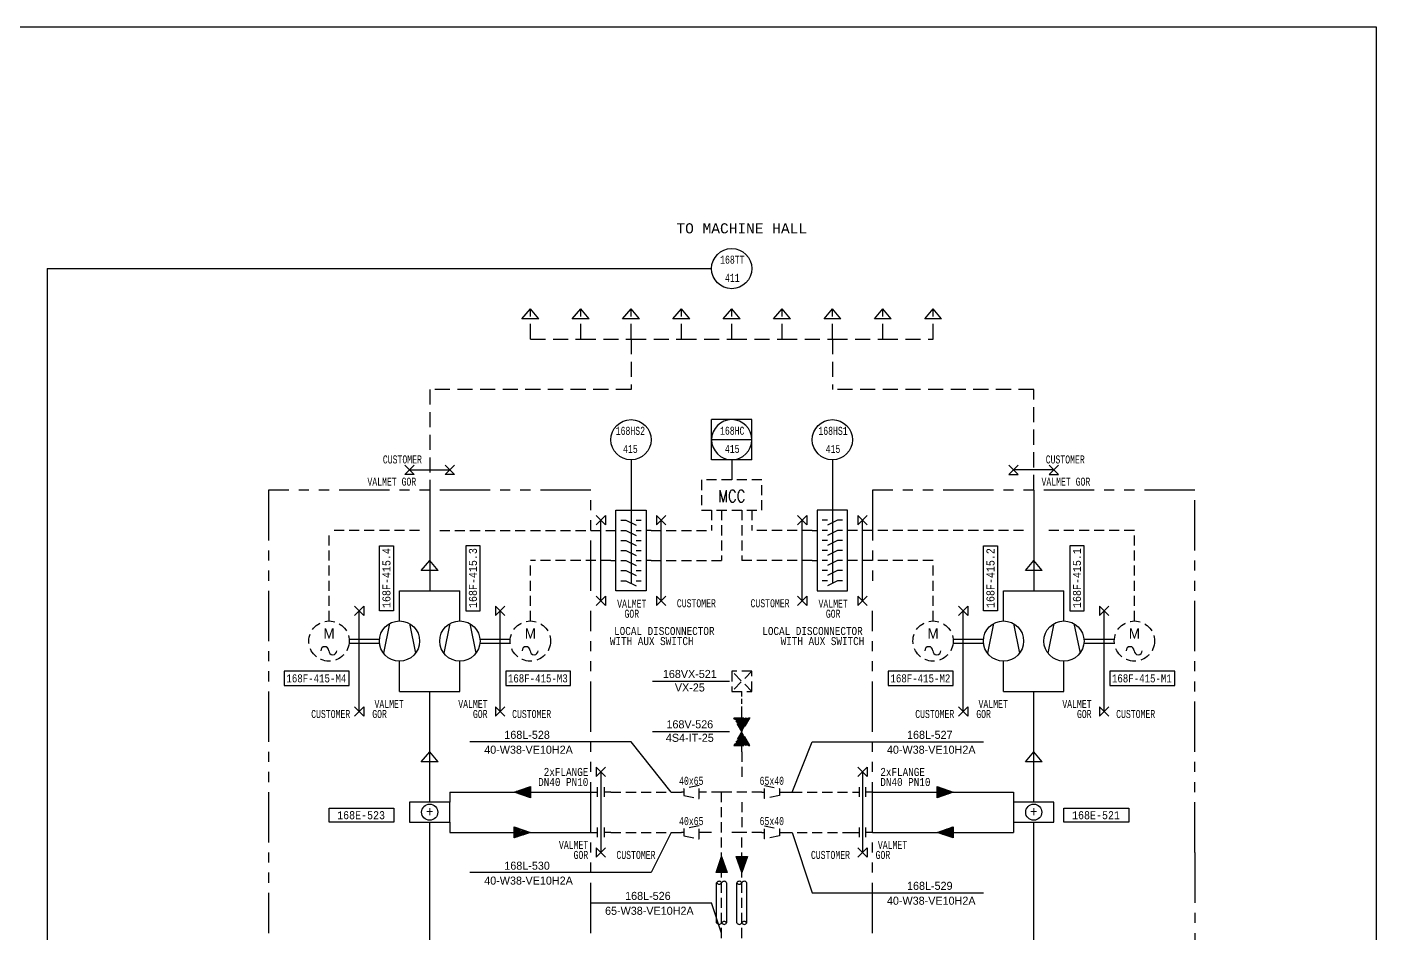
# Model space of a CAD drawing. Extents: x -512 to 738, y -1341 to -930.
# Drawn here: x -77.5 to 257.5, y -1155 to -930 of the extents above; entities that cross this region are included whole.
import ezdxf
from ezdxf.enums import TextEntityAlignment as Align

# ---------------------------------------------------------------- set-up
doc = ezdxf.new("R2010")
doc.units = 0
doc.header["$MEASUREMENT"] = 0
doc.linetypes.add('HIDDEN', pattern=[0.375, 0.25, -0.125])
doc.linetypes.add('PHANTOM', pattern=[2.5, 1.25, -0.25, 0.25, -0.25, 0.25, -0.25])
doc.layers.get('0').update_dxf_attribs({"linetype": 'CONTINUOUS'})
for name, color, linetype in [('1- DELIVERY LIMITS', 2, 'CONTINUOUS'), ('1-AIR GOR', 3, 'CONTINUOUS'), ('1-EQUIPMENT GOR', 7, 'CONTINUOUS'), ('1-FLOW TEXT GOR', 7, 'CONTINUOUS'), ('1-TAG AND INSTRUMENTS GOR', 7, 'CONTINUOUS'), ('1-VALVE TEXT GOR', 7, 'CONTINUOUS'), ('1-WATER GOR', 5, 'CONTINUOUS'), ('2-AIR CUSTOMER', 107, 'HIDDEN'), ('2-EQUIPMENT CUSTOMER', 240, 'HIDDEN'), ('2-WATER CUSTOMER (DOT)', 222, 'HIDDEN'), ('Pipe ID', 2, 'CONTINUOUS'), ('Revison 03', 7, 'CONTINUOUS')]:
    doc.layers.add(name, color=color, linetype=linetype)
doc.styles.add('ISOR', font='ISOCP.SHX')
doc.styles.add('MONOTXT', font='monotxt')
doc.styles.add('ROMANS', font='romans')
doc.linetypes.add('PID_ELECTBINARY', pattern='A,0.125,-0.0625,0.125,-0.0625,[130,ltypeshp.shx,S=0.1,R=135,X=0,Y=0],0.125,-0.0625,0.125,-0.0625', length=0.75)
pattern_1 = [(45, (495, -2422.5), (-0.176776695, 0.176776695), [])]
pattern_2 = [(45, (495, -2417.5), (-0.176776695, 0.176776695), [])]
pattern_3 = [(45, (475, -2422.5), (-0.176776695, 0.176776695), [])]
pattern_4 = [(45, (475, -2417.5), (-0.176776695, 0.176776695), [])]
pattern_5 = [(225, (-295, 175), (0.176776695, -0.176776695), [])]
pattern_6 = [(225, (-280, 175), (0.176776695, -0.176776695), [])]

# ---------------------------------------------------------------- blocks, each defined once
blk = doc.blocks.new('COIL')
at = {"color": 1}
for p, q in [((0, 2.5), (0, -2.5)), ((10, 2.5), (0, 2.5)), ((10, -2.5), (10, 2.5)), ((0, -2.5), (10, -2.5))]:
    blk.add_line(p, q, dxfattribs=at)
blk.add_circle((5, 0), 2)
blk = doc.blocks.new('LOOPDCS')
for p, q in [((-5, -5), (-5, 5)), ((-5, 5), (5, 5)), ((5, -5), (5, 5)), ((-5, 0), (5, 0)), ((-5, -5), (5, -5))]:
    blk.add_line(p, q)
blk.add_circle((0, 0), 5)
blk = doc.blocks.new('TAG VALVOLA')
blk.add_line((-9.63, 0.06), (9.49, 0.06))
at = {"ltscale": 10}
for tag, p in [('TAG_VALVOLA', (-0.4, 0.83)), ('TIPO_VALVOLA', (-0.4, -2.52))]:
    blk.add_attdef(tag, text='', height=2, dxfattribs=at).set_placement(p, align=Align.CENTER)
blk = doc.blocks.new('Pipeno')
at = {"layer": 'Pipe ID', "style": 'ISOR', "width": 0.8}
blk.add_attdef('PIPEID', text='', height=3, dxfattribs=at).set_placement((0.71, 3.69), align=Align.MIDDLE_CENTER)
at = {"layer": 'Pipe ID', "style": 'ISOR'}
blk.add_attdef('PIPEDATA', text='', height=3, dxfattribs=at).set_placement((1.07, -3.65), align=Align.MIDDLE_CENTER)

msp = doc.modelspace()

# ---------------------------------------------------------------- hatches: boundary and pattern name
at = {"layer": '1-WATER GOR', "linetype": 'Continuous', "ltscale": 5}
h = msp.add_hatch(dxfattribs=at)
h.set_pattern_fill('ANSI31', color=256, scale=2, style=0)
h.set_pattern_definition(pattern_3)
h.paths.add_polyline_path([(47.5, -1120), (47.5, -1118.61), (43.5, -1120)])
h = msp.add_hatch(dxfattribs=at)
h.set_pattern_fill('ANSI31', color=256, scale=2, style=0)
h.set_pattern_definition(pattern_1)
h.paths.add_polyline_path([(148.5, -1120), (152.5, -1120), (148.5, -1118.61)])
h = msp.add_hatch(dxfattribs=at)
h.set_pattern_fill('ANSI31', color=256, scale=2, style=0)
h.set_pattern_definition(pattern_3)
h.paths.add_polyline_path([(43.5, -1120), (47.5, -1121.39), (47.5, -1120), (43.5, -1120)])
h = msp.add_hatch(dxfattribs=at)
h.set_pattern_fill('ANSI31', color=256, scale=2, style=0)
h.set_pattern_definition(pattern_1)
h.paths.add_polyline_path([(152.5, -1120), (152.5, -1120), (148.5, -1120), (148.5, -1121.39)])
h = msp.add_hatch(dxfattribs=at)
h.set_pattern_fill('ANSI31', color=256, scale=2, style=0)
h.set_pattern_definition(pattern_4)
h.paths.add_polyline_path([(43.5, -1128.61), (43.5, -1130), (47.5, -1130)])
h = msp.add_hatch(dxfattribs=at)
h.set_pattern_fill('ANSI31', color=256, scale=2, style=0)
h.set_pattern_definition(pattern_2)
h.paths.add_polyline_path([(152.5, -1130), (152.5, -1128.61), (148.5, -1130)])
h = msp.add_hatch(dxfattribs=at)
h.set_pattern_fill('ANSI31', color=256, scale=2, style=0)
h.set_pattern_definition(pattern_4)
h.paths.add_polyline_path([(47.5, -1130), (43.5, -1130), (43.5, -1131.39), (47.5, -1130)])
h = msp.add_hatch(dxfattribs=at)
h.set_pattern_fill('ANSI31', color=256, scale=2, style=0)
h.set_pattern_definition(pattern_2)
h.paths.add_polyline_path([(148.5, -1130), (148.5, -1130), (152.5, -1131.39), (152.5, -1130)])
at = {"layer": '2-EQUIPMENT CUSTOMER', "ltscale": 10}
h = msp.add_hatch(dxfattribs=at)
h.set_pattern_fill('ANSI31', color=256, scale=2, style=0)
h.set_pattern_definition([(135, (-347.15963, -1220.30965), (0.1767767, 0.1767767), [])])
h.paths.add_polyline_path([(102, -1101.54), (100, -1105), (98, -1101.54)])
h = msp.add_hatch(dxfattribs=at)
h.set_pattern_fill('ANSI31', color=256, scale=2, style=0)
h.set_pattern_definition([(225, (-347.15963, -989.69035), (0.1767767, -0.1767767), [])])
h.paths.add_polyline_path([(102, -1108.46), (100, -1105), (98, -1108.46)])
at = {"layer": '2-WATER CUSTOMER (DOT)', "linetype": 'Continuous', "ltscale": 10}
h = msp.add_hatch(dxfattribs=at)
h.set_pattern_fill('ANSI31', color=256, scale=2, style=0)
h.set_pattern_definition(pattern_6)
h.paths.add_polyline_path([(93.61, -1140), (95, -1136), (95, -1136), (95, -1140)])
h = msp.add_hatch(dxfattribs=at)
h.set_pattern_fill('ANSI31', color=256, scale=2, style=0)
h.set_pattern_definition(pattern_6)
h.paths.add_polyline_path([(95, -1140), (95, -1136), (96.39, -1140)])
h = msp.add_hatch(dxfattribs=at)
h.set_pattern_fill('ANSI31', color=256, scale=2, style=0)
h.set_pattern_definition(pattern_5)
h.paths.add_polyline_path([(100, -1140), (100, -1140), (98.61, -1136), (100, -1136)])
h = msp.add_hatch(dxfattribs=at)
h.set_pattern_fill('ANSI31', color=256, scale=2, style=0)
h.set_pattern_definition(pattern_5)
h.paths.add_polyline_path([(101.39, -1136), (100, -1140), (100, -1136)])

# ---------------------------------------------------------------- linework, layer by layer
at = {"ltscale": 10}
for p, q in [((72.5, -1037.5), (72.5, -1068.13)), ((122.5, -1037.5), (122.5, -1068.13))]:
    msp.add_line(p, q, dxfattribs=at)
at = {"color": 1, "ltscale": 10}
msp.add_lwpolyline([(-512.5, -930), (257.5, -930), (257.5, -1310), (-512.5, -1310)], close=True, dxfattribs=at)
at = {"color": 1, "linetype": 'PHANTOM', "ltscale": 10}
for points in [[(62.5, -1070), (62.5, -1045), (-17.5, -1045), (-17.5, -1155)], [(212.5, -1135), (212.5, -1045), (132.5, -1045), (132.5, -1070)], [(62.5, -1155), (62.5, -1075)], [(212.5, -1135), (212.5, -1230), (132.5, -1230), (132.5, -1075)]]:
    msp.add_lwpolyline(points, dxfattribs=at)
at = {"layer": '1- DELIVERY LIMITS', "linetype": 'Continuous', "ltscale": 0.2}
for p, q in [((18.65, -1041.15), (16.35, -1038.85)), ((16.35, -1041.15), (18.65, -1038.85)), ((18.65, -1041.15), (16.35, -1041.15)), ((17.5, -1040), (27.5, -1040)), ((28.65, -1041.15), (26.35, -1038.85)), ((26.35, -1041.15), (28.65, -1038.85)), ((28.65, -1041.15), (26.35, -1041.15)), ((166.35, -1041.15), (168.65, -1038.85)), ((168.65, -1041.15), (166.35, -1038.85)), ((166.35, -1041.15), (168.65, -1041.15)), ((177.5, -1040), (167.5, -1040)), ((176.35, -1041.15), (178.65, -1038.85)), ((178.65, -1041.15), (176.35, -1038.85)), ((176.35, -1041.15), (178.65, -1041.15)), ((66.15, -1051.35), (63.85, -1053.65)), ((66.15, -1053.65), (63.85, -1051.35)), ((66.15, -1051.35), (66.15, -1053.65)), ((78.85, -1051.35), (81.15, -1053.65)), ((78.85, -1053.65), (81.15, -1051.35)), ((78.85, -1051.35), (78.85, -1053.65)), ((116.15, -1051.35), (113.85, -1053.65)), ((116.15, -1053.65), (113.85, -1051.35)), ((116.15, -1051.35), (116.15, -1053.65)), ((128.85, -1051.35), (131.15, -1053.65)), ((128.85, -1053.65), (131.15, -1051.35)), ((128.85, -1051.35), (128.85, -1053.65)), ((65, -1072.5), (65, -1052.5)), ((80, -1072.5), (80, -1052.5)), ((115, -1072.5), (115, -1052.5)), ((130, -1072.5), (130, -1052.5)), ((66.15, -1071.35), (63.85, -1073.65)), ((66.15, -1073.65), (63.85, -1071.35)), ((66.15, -1071.35), (66.15, -1073.65)), ((78.85, -1071.35), (81.15, -1073.65)), ((78.85, -1073.65), (81.15, -1071.35)), ((78.85, -1071.35), (78.85, -1073.65)), ((116.15, -1071.35), (113.85, -1073.65)), ((116.15, -1073.65), (113.85, -1071.35)), ((116.15, -1071.35), (116.15, -1073.65)), ((128.85, -1071.35), (131.15, -1073.65)), ((128.85, -1073.65), (131.15, -1071.35)), ((128.85, -1071.35), (128.85, -1073.65)), ((6.15, -1073.85), (3.85, -1076.15)), ((6.15, -1076.15), (3.85, -1073.85)), ((5, -1100), (5, -1075)), ((6.15, -1073.85), (6.15, -1076.15)), ((38.85, -1073.85), (41.15, -1076.15)), ((38.85, -1076.15), (41.15, -1073.85)), ((38.85, -1073.85), (38.85, -1076.15)), ((40, -1100), (40, -1075)), ((156.15, -1073.85), (153.85, -1076.15)), ((156.15, -1076.15), (153.85, -1073.85)), ((155, -1100), (155, -1075)), ((156.15, -1073.85), (156.15, -1076.15)), ((188.85, -1073.85), (191.15, -1076.15)), ((188.85, -1076.15), (191.15, -1073.85)), ((188.85, -1073.85), (188.85, -1076.15)), ((190, -1100), (190, -1075)), ((6.15, -1098.85), (3.85, -1101.15)), ((6.15, -1101.15), (3.85, -1098.85)), ((6.15, -1098.85), (6.15, -1101.15)), ((38.85, -1098.85), (41.15, -1101.15)), ((38.85, -1101.15), (41.15, -1098.85)), ((38.85, -1098.85), (38.85, -1101.15)), ((156.15, -1098.85), (153.85, -1101.15)), ((156.15, -1101.15), (153.85, -1098.85)), ((156.15, -1098.85), (156.15, -1101.15)), ((188.85, -1098.85), (191.15, -1101.15)), ((188.85, -1101.15), (191.15, -1098.85)), ((188.85, -1098.85), (188.85, -1101.15)), ((63.85, -1116.15), (66.15, -1113.85)), ((63.85, -1113.85), (66.15, -1116.15)), ((63.85, -1113.85), (63.85, -1116.15)), ((65, -1115), (65, -1135)), ((131.15, -1113.85), (128.85, -1116.15)), ((131.15, -1116.15), (128.85, -1113.85)), ((130, -1115), (130, -1135)), ((131.15, -1113.85), (131.15, -1116.15)), ((63.85, -1133.85), (66.15, -1136.15)), ((63.85, -1136.15), (66.15, -1133.85)), ((63.85, -1133.85), (63.85, -1136.15)), ((131.15, -1133.85), (128.85, -1136.15)), ((131.15, -1136.15), (128.85, -1133.85)), ((131.15, -1133.85), (131.15, -1136.15))]:
    msp.add_line(p, q, dxfattribs=at)
at = {"layer": '1-AIR GOR', "color": 7, "linetype": 'Continuous', "ltscale": 10}
for p, q in [((45.42, -1002.49), (47.5, -1000)), ((49.58, -1002.49), (47.5, -1000)), ((57.92, -1002.49), (60, -1000)), ((62.08, -1002.49), (60, -1000)), ((70.42, -1002.49), (72.5, -1000)), ((74.58, -1002.49), (72.5, -1000)), ((82.92, -1002.49), (85, -1000)), ((87.08, -1002.49), (85, -1000)), ((95.42, -1002.49), (97.5, -1000)), ((99.58, -1002.49), (97.5, -1000)), ((107.92, -1002.49), (110, -1000)), ((112.08, -1002.49), (110, -1000)), ((120.42, -1002.49), (122.5, -1000)), ((124.58, -1002.49), (122.5, -1000)), ((132.92, -1002.49), (135, -1000)), ((137.08, -1002.49), (135, -1000)), ((145.42, -1002.49), (147.5, -1000)), ((149.58, -1002.49), (147.5, -1000)), ((49.58, -1002.49), (45.42, -1002.49)), ((62.08, -1002.49), (57.92, -1002.49)), ((74.58, -1002.49), (70.42, -1002.49)), ((87.08, -1002.49), (82.92, -1002.49)), ((99.58, -1002.49), (95.42, -1002.49)), ((112.08, -1002.49), (107.92, -1002.49)), ((124.58, -1002.49), (120.42, -1002.49)), ((137.08, -1002.49), (132.92, -1002.49)), ((149.58, -1002.49), (145.42, -1002.49)), ((20.42, -1064.99), (22.5, -1062.5)), ((24.58, -1064.99), (20.42, -1064.99)), ((24.58, -1064.99), (22.5, -1062.5)), ((170.42, -1064.99), (172.5, -1062.5)), ((174.58, -1064.99), (170.42, -1064.99)), ((174.58, -1064.99), (172.5, -1062.5)), ((20.42, -1112.49), (22.5, -1110)), ((24.58, -1112.49), (22.5, -1110)), ((170.42, -1112.49), (172.5, -1110)), ((174.58, -1112.49), (172.5, -1110)), ((24.58, -1112.49), (20.42, -1112.49)), ((174.58, -1112.49), (170.42, -1112.49))]:
    msp.add_line(p, q, dxfattribs=at)
at = {"layer": '1-AIR GOR', "ltscale": 10}
for p, q in [((22.5, -1045), (22.5, -1070)), ((172.5, -1045), (172.5, -1070)), ((15, -1070), (30, -1070)), ((15, -1077.5), (15, -1070)), ((30, -1077.5), (30, -1070)), ((165, -1070), (180, -1070)), ((165, -1077.5), (165, -1070)), ((180, -1077.5), (180, -1070)), ((15, -1095), (15, -1087.5)), ((30, -1095), (30, -1087.5)), ((165, -1095), (165, -1087.5)), ((180, -1095), (180, -1087.5)), ((15, -1095), (30, -1095)), ((22.5, -1122.5), (22.5, -1095)), ((165, -1095), (180, -1095)), ((172.5, -1122.5), (172.5, -1095)), ((22.5, -1197.5), (22.5, -1127.5)), ((172.5, -1197.5), (172.5, -1127.5))]:
    msp.add_line(p, q, dxfattribs=at)
at = {"layer": '1-EQUIPMENT GOR', "ltscale": 10}
for p, q in [((70, -1052.5), (71.25, -1052.5)), ((70, -1055), (71.25, -1055)), ((73.75, -1052.5), (75, -1052.5)), ((73.75, -1055), (75, -1055)), ((121.25, -1052.5), (120, -1052.5)), ((121.25, -1055), (120, -1055)), ((125, -1052.5), (123.75, -1052.5)), ((125, -1055), (123.75, -1055)), ((70, -1057.5), (71.25, -1057.5)), ((73.75, -1057.5), (75, -1057.5)), ((121.25, -1057.5), (120, -1057.5)), ((125, -1057.5), (123.75, -1057.5)), ((70, -1060), (71.25, -1060)), ((73.75, -1060), (75, -1060)), ((121.25, -1060), (120, -1060)), ((125, -1060), (123.75, -1060)), ((70, -1062.5), (71.25, -1062.5)), ((70, -1065), (71.25, -1065)), ((73.75, -1062.5), (75, -1062.5)), ((73.75, -1065), (75, -1065)), ((121.25, -1062.5), (120, -1062.5)), ((121.25, -1065), (120, -1065)), ((125, -1062.5), (123.75, -1062.5)), ((125, -1065), (123.75, -1065)), ((70, -1067.5), (71.25, -1067.5)), ((73.75, -1067.5), (75, -1067.5)), ((121.25, -1067.5), (120, -1067.5)), ((125, -1067.5), (123.75, -1067.5))]:
    msp.add_line(p, q, dxfattribs=at)
at = {"layer": '1-EQUIPMENT GOR', "color": 1, "ltscale": 10}
for p, q in [((71.25, -1052.5), (73.75, -1053.75)), ((71.25, -1055), (73.75, -1056.25)), ((123.75, -1052.5), (121.25, -1053.75)), ((123.75, -1055), (121.25, -1056.25)), ((71.25, -1057.5), (73.75, -1058.75)), ((123.75, -1057.5), (121.25, -1058.75)), ((71.25, -1060), (73.75, -1061.25)), ((123.75, -1060), (121.25, -1061.25)), ((71.25, -1062.5), (73.75, -1063.75)), ((71.25, -1065), (73.75, -1066.25)), ((123.75, -1062.5), (121.25, -1063.75)), ((123.75, -1065), (121.25, -1066.25)), ((71.25, -1067.5), (73.75, -1068.75)), ((123.75, -1067.5), (121.25, -1068.75))]:
    msp.add_line(p, q, dxfattribs=at)
at = {"layer": '1-EQUIPMENT GOR', "color": 1, "linetype": 'Continuous'}
for p, q in [((12.5, -1078.17), (11, -1085.5)), ((17.5, -1078.17), (19, -1085.5)), ((27.5, -1078.17), (26, -1085.5)), ((32.5, -1078.17), (34, -1085.5)), ((162.5, -1078.17), (161, -1085.5)), ((167.5, -1078.17), (169, -1085.5)), ((177.5, -1078.17), (176, -1085.5)), ((182.5, -1078.17), (184, -1085.5))]:
    msp.add_line(p, q, dxfattribs=at)
at = {"layer": '1-EQUIPMENT GOR'}
for p, q in [((2.47, -1082), (10.03, -1082)), ((34.97, -1082), (42.53, -1082)), ((152.47, -1082), (160.03, -1082)), ((184.97, -1082), (192.53, -1082)), ((2.47, -1083), (10.03, -1083)), ((34.97, -1083), (42.53, -1083)), ((152.47, -1083), (160.03, -1083)), ((184.97, -1083), (192.53, -1083))]:
    msp.add_line(p, q, dxfattribs=at)
at = {"layer": '1-EQUIPMENT GOR', "color": 1, "ltscale": 10}
for points in [[(68.75, -1070), (68.75, -1050), (76.25, -1050), (76.25, -1070)], [(126.25, -1070), (126.25, -1050), (118.75, -1050), (118.75, -1070)]]:
    msp.add_lwpolyline(points, close=True, dxfattribs=at)
at = {"layer": '1-EQUIPMENT GOR', "color": 1, "linetype": 'Continuous'}
for centre in [(15, -1082.5), (30, -1082.5), (165, -1082.5), (180, -1082.5)]:
    msp.add_circle(centre, 5, dxfattribs=at)
at = {"layer": '1-FLOW TEXT GOR', "ltscale": 10}
for p, q in [((72.5, -1107.5), (32.5, -1107.5)), ((82.5, -1120), (72.5, -1107.5)), ((112.5, -1120), (117.5, -1107.5)), ((117.5, -1107.5), (160, -1107.5)), ((82.5, -1130), (77.5, -1140)), ((112.5, -1130), (117.5, -1145)), ((77.5, -1140), (32.5, -1140)), ((117.5, -1145), (160, -1145)), ((62.5, -1147.5), (92.5, -1147.5)), ((95, -1155), (92.5, -1147.5))]:
    msp.add_line(p, q, dxfattribs=at)
at = {"layer": '1-TAG AND INSTRUMENTS GOR', "linetype": 'PID_ELECTBINARY', "ltscale": 10}
for q in [(92.5, -990), (-72.5, -1172.5)]:
    msp.add_line((-72.5, -990), q, dxfattribs=at)
at = {"layer": '1-TAG AND INSTRUMENTS GOR', "ltscale": 10}
msp.add_line((97.5, -1037.5), (97.5, -1042.5), dxfattribs=at)
at = {"layer": '1-TAG AND INSTRUMENTS GOR', "linetype": 'HIDDEN', "ltscale": 10}
for p, q in [((92.5, -1050), (92.5, -1055)), ((95, -1050), (95, -1062.5)), ((100, -1050), (100, -1062.5)), ((102.5, -1050), (102.5, -1055)), ((-2.5, -1077.5), (-2.5, -1055)), ((20, -1055), (-2.5, -1055)), ((25, -1055), (67.5, -1055)), ((67.5, -1055), (68.75, -1055)), ((77.5, -1055), (76.25, -1055)), ((77.5, -1055), (92.5, -1055)), ((117.5, -1055), (102.5, -1055)), ((117.5, -1055), (118.75, -1055)), ((127.5, -1055), (126.25, -1055)), ((170, -1055), (127.5, -1055)), ((197.5, -1055), (175, -1055)), ((197.5, -1077.5), (197.5, -1055)), ((47.5, -1077.5), (47.5, -1062.5)), ((67.5, -1062.5), (47.5, -1062.5)), ((67.5, -1062.5), (68.75, -1062.5)), ((77.5, -1062.5), (76.25, -1062.5)), ((77.5, -1062.5), (95, -1062.5)), ((117.5, -1062.5), (100, -1062.5)), ((117.5, -1062.5), (118.75, -1062.5)), ((127.5, -1062.5), (126.25, -1062.5)), ((147.5, -1062.5), (127.5, -1062.5)), ((147.5, -1077.5), (147.5, -1062.5))]:
    msp.add_line(p, q, dxfattribs=at)
at = {"layer": '1-TAG AND INSTRUMENTS GOR', "linetype": 'Continuous', "ltscale": 0.4}
for p, q in [((10, -1058.88), (13.5, -1058.88)), ((10, -1075), (10, -1058.88)), ((13.5, -1058.88), (13.5, -1075)), ((35, -1058.88), (31.5, -1058.88)), ((31.5, -1058.88), (31.5, -1075)), ((35, -1075), (35, -1058.88)), ((160, -1058.88), (163.5, -1058.88)), ((160, -1075), (160, -1058.88)), ((163.5, -1058.88), (163.5, -1075)), ((185, -1058.88), (181.5, -1058.88)), ((181.5, -1058.88), (181.5, -1075)), ((185, -1075), (185, -1058.88)), ((13.5, -1075), (10, -1075)), ((31.5, -1075), (35, -1075)), ((163.5, -1075), (160, -1075)), ((181.5, -1075), (185, -1075)), ((2.5, -1090), (-13.62, -1090)), ((-13.62, -1090), (-13.62, -1093.5)), ((2.5, -1093.5), (2.5, -1090)), ((57.5, -1090), (41.38, -1090)), ((41.38, -1090), (41.38, -1093.5)), ((57.5, -1093.5), (57.5, -1090)), ((152.5, -1090), (136.38, -1090)), ((136.38, -1090), (136.38, -1093.5)), ((152.5, -1093.5), (152.5, -1090)), ((207.5, -1090), (191.38, -1090)), ((191.38, -1090), (191.38, -1093.5)), ((207.5, -1093.5), (207.5, -1090)), ((-13.62, -1093.5), (2.5, -1093.5)), ((41.38, -1093.5), (57.5, -1093.5)), ((136.38, -1093.5), (152.5, -1093.5)), ((191.38, -1093.5), (207.5, -1093.5)), ((-2.5, -1124), (13.62, -1124)), ((-2.5, -1127.5), (-2.5, -1124)), ((13.62, -1124), (13.62, -1127.5)), ((180, -1124), (196.12, -1124)), ((180, -1127.5), (180, -1124)), ((196.12, -1124), (196.12, -1127.5)), ((13.62, -1127.5), (-2.5, -1127.5)), ((196.12, -1127.5), (180, -1127.5))]:
    msp.add_line(p, q, dxfattribs=at)
at = {"layer": '1-TAG AND INSTRUMENTS GOR', "color": 1, "ltscale": 0.2}
msp.add_circle((97.5, -990), 5, dxfattribs=at)
at = {"layer": '1-TAG AND INSTRUMENTS GOR', "color": 1, "linetype": 'Continuous'}
for centre in [(72.5, -1032.5), (122.5, -1032.5)]:
    msp.add_circle(centre, 5, dxfattribs=at)
at = {"layer": '1-WATER GOR'}
for p, q in [((64.18, -1121.19), (64.18, -1118.81)), ((130.82, -1121.19), (130.82, -1118.81)), ((64.18, -1131.19), (64.18, -1128.81)), ((130.82, -1131.19), (130.82, -1128.81))]:
    msp.add_line(p, q, dxfattribs=at)
at = {"layer": '1-WATER GOR', "linetype": 'Continuous'}
for p, q in [((27.5, -1120), (62.5, -1120)), ((62.5, -1120), (64.18, -1120)), ((132.5, -1120), (130.82, -1120)), ((27.5, -1130), (62.5, -1130)), ((62.5, -1130), (64.18, -1130)), ((132.5, -1130), (130.82, -1130))]:
    msp.add_line(p, q, dxfattribs=at)
at = {"layer": '1-WATER GOR', "ltscale": 10}
for p, q in [((27.5, -1120), (27.5, -1122.5)), ((167.5, -1120), (167.5, -1122.5)), ((27.5, -1127.5), (27.5, -1130)), ((167.5, -1127.5), (167.5, -1130))]:
    msp.add_line(p, q, dxfattribs=at)
at = {"layer": '1-WATER GOR', "ltscale": 5}
for p, q in [((132.5, -1120), (167.5, -1120)), ((132.5, -1130), (167.5, -1130))]:
    msp.add_line(p, q, dxfattribs=at)
at = {"layer": '1-WATER GOR', "linetype": 'Continuous', "ltscale": 5, "flags": 128}
for points in [[(43.5, -1120), (47.5, -1118.61), (47.5, -1121.39)], [(152.5, -1120), (148.5, -1121.39), (148.5, -1118.61)], [(47.5, -1130), (43.5, -1131.39), (43.5, -1128.61)], [(148.5, -1130), (152.5, -1128.61), (152.5, -1131.39)]]:
    msp.add_lwpolyline(points, close=True, dxfattribs=at)
at = {"layer": '2-AIR CUSTOMER', "ltscale": 15}
for p, q in [((47.5, -1007.5), (47.5, -1000)), ((60, -1007.5), (60, -1000)), ((72.5, -1007.5), (72.5, -1000)), ((85, -1007.5), (85, -1000)), ((97.5, -1007.5), (97.5, -1000)), ((110, -1007.5), (110, -1000)), ((122.5, -1007.5), (122.5, -1000)), ((135, -1007.5), (135, -1000)), ((147.5, -1007.5), (147.5, -1000)), ((47.5, -1007.5), (60, -1007.5)), ((60, -1007.5), (72.5, -1007.5)), ((72.5, -1007.5), (72.5, -1020)), ((72.5, -1007.5), (85, -1007.5)), ((85, -1007.5), (97.5, -1007.5)), ((97.5, -1007.5), (110, -1007.5)), ((110, -1007.5), (122.5, -1007.5)), ((122.5, -1007.5), (122.5, -1020)), ((122.5, -1007.5), (135, -1007.5)), ((135, -1007.5), (147.5, -1007.5)), ((72.5, -1020), (22.5, -1020)), ((22.5, -1020), (22.5, -1045)), ((172.5, -1020), (122.5, -1020)), ((172.5, -1045), (172.5, -1020))]:
    msp.add_line(p, q, dxfattribs=at)
at = {"layer": '2-EQUIPMENT CUSTOMER', "color": 7, "ltscale": 10}
for p, q in [((102.5, -1095), (97.5, -1090)), ((102.5, -1090), (97.5, -1095))]:
    msp.add_line(p, q, dxfattribs=at)
at = {"layer": '2-EQUIPMENT CUSTOMER', "ltscale": 10}
for p, q in [((98, -1101.54), (102, -1101.54)), ((102, -1108.46), (98, -1101.54)), ((102, -1101.54), (98, -1108.46)), ((98, -1108.46), (102, -1108.46))]:
    msp.add_line(p, q, dxfattribs=at)
for points in [[(105, -1042.5), (90, -1042.5), (90, -1050), (105, -1050)], [(102.5, -1090), (97.5, -1090), (97.5, -1095), (102.5, -1095)]]:
    msp.add_lwpolyline(points, close=True, dxfattribs=at)
for centre in [(-2.5, -1082.5), (47.5, -1082.5), (147.5, -1082.5), (197.5, -1082.5)]:
    msp.add_circle(centre, 5, dxfattribs=at)
at = {"layer": '2-EQUIPMENT CUSTOMER', "color": 7, "linetype": 'Continuous', "ltscale": 10}
for centre, start, end in [((-3.56, -1084.89), 0, 180), ((-1.56, -1084.89), 180, 0), ((46.44, -1084.89), 0, 180), ((48.44, -1084.89), 180, 0), ((146.44, -1084.89), 0, 180), ((148.44, -1084.89), 180, 0), ((196.44, -1084.89), 0, 180), ((198.44, -1084.89), 180, 0)]:
    msp.add_arc(centre, 1, start, end, dxfattribs=at)
at = {"layer": '2-WATER CUSTOMER (DOT)', "ltscale": 5}
msp.add_line((100, -1100), (100, -1095), dxfattribs=at)
at = {"layer": '2-WATER CUSTOMER (DOT)', "ltscale": 10}
for p, q in [((100, -1101.54), (100, -1100)), ((100, -1110), (100, -1108.46)), ((100, -1110), (100, -1117.5)), ((65.82, -1118.81), (65.82, -1121.19)), ((89.38, -1118.38), (85.62, -1119.16)), ((89.38, -1121.62), (89.38, -1118.38)), ((105.62, -1121.62), (105.62, -1118.38)), ((105.62, -1118.38), (109.38, -1119.16)), ((129.18, -1118.81), (129.18, -1121.19)), ((67.5, -1120), (65.82, -1120)), ((67.5, -1120), (85, -1120)), ((85.62, -1120), (85, -1120)), ((85.62, -1119.16), (85.62, -1120.84)), ((85.62, -1120.84), (89.38, -1121.62)), ((90, -1120), (89.38, -1120)), ((95, -1120), (90, -1120)), ((105, -1120), (95, -1120)), ((95, -1160), (95, -1120)), ((105, -1120), (105.62, -1120)), ((109.38, -1120.84), (105.62, -1121.62)), ((109.38, -1119.16), (109.38, -1120.84)), ((109.38, -1120), (110, -1120)), ((110, -1120), (112.5, -1120)), ((112.5, -1120), (127.5, -1120)), ((127.5, -1120), (129.18, -1120)), ((100, -1122.5), (100, -1130)), ((65.82, -1128.81), (65.82, -1131.19)), ((89.38, -1128.38), (85.62, -1129.16)), ((89.38, -1131.62), (89.38, -1128.38)), ((105.62, -1131.62), (105.62, -1128.38)), ((105.62, -1128.38), (109.38, -1129.16)), ((129.18, -1128.81), (129.18, -1131.19)), ((67.5, -1130), (65.82, -1130)), ((67.5, -1130), (85, -1130)), ((85.62, -1130), (85, -1130)), ((85.62, -1129.16), (85.62, -1130.84)), ((85.62, -1130.84), (89.38, -1131.62)), ((90, -1130), (89.38, -1130)), ((92.5, -1130), (90, -1130)), ((100, -1130), (97.5, -1130)), ((105, -1130), (100, -1130)), ((100, -1182.5), (100, -1130)), ((105, -1130), (105.62, -1130)), ((109.38, -1130.84), (105.62, -1131.62)), ((109.38, -1129.16), (109.38, -1130.84)), ((109.38, -1130), (110, -1130)), ((110, -1130), (127.5, -1130)), ((127.5, -1130), (129.18, -1130))]:
    msp.add_line(p, q, dxfattribs=at)
at = {"layer": '2-WATER CUSTOMER (DOT)', "linetype": 'Continuous', "ltscale": 10}
for p, q in [((93.75, -1152.5), (93.75, -1142.5)), ((96.25, -1152.5), (96.25, -1142.5)), ((98.75, -1152.5), (98.75, -1142.5)), ((101.25, -1152.5), (101.25, -1142.5))]:
    msp.add_line(p, q, dxfattribs=at)
at = {"layer": '2-WATER CUSTOMER (DOT)', "linetype": 'Continuous', "ltscale": 10, "flags": 128}
for points in [[(95, -1136), (96.39, -1140), (93.61, -1140)], [(100, -1140), (98.61, -1136), (101.39, -1136)]]:
    msp.add_lwpolyline(points, close=True, dxfattribs=at)
at = {"layer": '2-WATER CUSTOMER (DOT)', "linetype": 'Continuous', "ltscale": 10}
for centre, radius, start, end in [((94.38, -1142.87), 0.725, 30.5075, 149.4925), ((95.62, -1142.89), 0.736, 31.8395, 148.1605), ((99.38, -1142.87), 0.725, 30.5075, 149.4925), ((100.62, -1142.89), 0.736, 31.8395, 148.1605), ((94.38, -1142.13), 0.725, 210.5075, 329.4925), ((99.38, -1142.13), 0.725, 210.5075, 329.4925), ((95.62, -1152.89), 0.736, 31.8395, 148.1605), ((100.62, -1152.89), 0.736, 31.8395, 148.1605), ((94.38, -1152.13), 0.725, 210.5075, 329.4925), ((95.62, -1152.11), 0.736, 211.8395, 328.1605), ((99.38, -1152.13), 0.725, 210.5075, 329.4925), ((100.62, -1152.11), 0.736, 211.8395, 328.1605)]:
    msp.add_arc(centre, radius, start, end, dxfattribs=at)

# ---------------------------------------------------------------- block references
at = {"layer": '1-EQUIPMENT GOR', "rotation": 180}
for p in [(27.5, -1125), (177.5, -1125)]:
    msp.add_blockref('COIL', p, dxfattribs=at)
at = {"layer": '1-TAG AND INSTRUMENTS GOR', "xscale": -1}
msp.add_blockref('LOOPDCS', (97.5, -1032.5), dxfattribs=at)
at = {"layer": '1-VALVE TEXT GOR', "ltscale": 10}
for p, values in [((87.5, -1092.5), {'TAG_VALVOLA': '168VX-521', 'TIPO_VALVOLA': 'VX-25'}), ((87.5, -1105), {'TAG_VALVOLA': '168V-526', 'TIPO_VALVOLA': '4S4-IT-25'})]:
    msp.add_blockref('TAG VALVOLA', p, dxfattribs=at).add_auto_attribs(values)
at = {"layer": 'Revison 03'}
ref = msp.add_blockref('Pipeno', (45.98, -1111.07), dxfattribs=at)
ref.add_attrib('PIPEID', '168L-528', dxfattribs={"layer": 'Pipe ID', "color": 7, "height": 2}).set_placement((46.69, -1107.38), align=Align.BOTTOM_CENTER)
ref.add_attrib('PIPEDATA', '40-W38-VE10H2A', dxfattribs={"layer": 'Pipe ID', "color": 7, "height": 2}).set_placement((47.05, -1111.08), align=Align.BOTTOM_CENTER)
ref = msp.add_blockref('Pipeno', (145.98, -1111.07), dxfattribs=at)
ref.add_attrib('PIPEID', '168L-527', dxfattribs={"layer": 'Pipe ID', "color": 7, "height": 2}).set_placement((146.69, -1107.38), align=Align.BOTTOM_CENTER)
ref.add_attrib('PIPEDATA', '40-W38-VE10H2A', dxfattribs={"layer": 'Pipe ID', "color": 7, "height": 2}).set_placement((147.05, -1111.08), align=Align.BOTTOM_CENTER)
ref = msp.add_blockref('Pipeno', (45.98, -1143.57), dxfattribs=at)
ref.add_attrib('PIPEID', '168L-530', dxfattribs={"layer": 'Pipe ID', "color": 7, "height": 2}).set_placement((46.69, -1139.88), align=Align.BOTTOM_CENTER)
ref.add_attrib('PIPEDATA', '40-W38-VE10H2A', dxfattribs={"layer": 'Pipe ID', "color": 7, "height": 2}).set_placement((47.05, -1143.58), align=Align.BOTTOM_CENTER)
ref = msp.add_blockref('Pipeno', (145.98, -1148.57), dxfattribs=at)
ref.add_attrib('PIPEID', '168L-529', dxfattribs={"layer": 'Pipe ID', "color": 7, "height": 2}).set_placement((146.69, -1144.88), align=Align.BOTTOM_CENTER)
ref.add_attrib('PIPEDATA', '40-W38-VE10H2A', dxfattribs={"layer": 'Pipe ID', "color": 7, "height": 2}).set_placement((147.05, -1148.58), align=Align.BOTTOM_CENTER)
ref = msp.add_blockref('Pipeno', (75.98, -1151.07), dxfattribs=at)
ref.add_attrib('PIPEID', '168L-526', dxfattribs={"layer": 'Pipe ID', "color": 7, "height": 2}).set_placement((76.69, -1147.38), align=Align.BOTTOM_CENTER)
ref.add_attrib('PIPEDATA', '65-W38-VE10H2A', dxfattribs={"layer": 'Pipe ID', "color": 7, "height": 2}).set_placement((77.05, -1151.08), align=Align.BOTTOM_CENTER)

# ---------------------------------------------------------------- texts
at = {"layer": '1- DELIVERY LIMITS', "linetype": 'Continuous', "style": 'MONOTXT', "width": 0.7}
for s, p in [('CUSTOMER', (20.57, -1038.99)), ('CUSTOMER', (185.17, -1038.99)), ('CUSTOMER', (93.57, -1074.71)), ('CUSTOMER', (111.87, -1074.71)), ('VALMET', (16.07, -1099.71)), ('VALMET', (36.87, -1099.71)), ('VALMET', (166.07, -1099.71)), ('VALMET', (186.87, -1099.71)), ('CUSTOMER', (2.77, -1102.21)), ('GOR', (11.87, -1102.21)), ('GOR', (36.87, -1102.21)), ('CUSTOMER', (152.77, -1102.21)), ('GOR', (161.87, -1102.21)), ('GOR', (186.87, -1102.21)), ('VALMET', (61.87, -1134.71)), ('VALMET', (141.07, -1134.71)), ('GOR', (61.87, -1137.21)), ('CUSTOMER', (78.57, -1137.21)), ('CUSTOMER', (126.87, -1137.21)), ('GOR', (136.87, -1137.21))]:
    msp.add_text(s, height=2, dxfattribs=at).set_placement(p, align=Align.BOTTOM_RIGHT)
for s, p in [('VALMET GOR', (7.04, -1044.51)), ('VALMET GOR', (174.43, -1044.51)), ('CUSTOMER', (42.97, -1102.21)), ('CUSTOMER', (192.97, -1102.21))]:
    msp.add_text(s, height=2, dxfattribs=at).set_placement(p, align=Align.BOTTOM_LEFT)
for s, p in [('VALMET', (72.69, -1072.21)), ('GOR', (72.69, -1074.71)), ('VALMET', (122.69, -1072.21)), ('GOR', (122.69, -1074.71))]:
    msp.add_text(s, height=2, dxfattribs=at).set_placement(p, align=Align.TOP_CENTER)
at = {"layer": '1-AIR GOR', "color": 1, "ltscale": 0.4, "style": 'MONOTXT'}
msp.add_text('TO MACHINE HALL', height=2.5, dxfattribs=at).set_placement((100, -980), align=Align.MIDDLE_CENTER)
at = {"layer": '1-EQUIPMENT GOR', "style": 'ROMANS', "width": 0.9}
for p in [(22.5, -1125), (172.5, -1125)]:
    msp.add_text('+', height=2, rotation=180, dxfattribs=at).set_placement(p, align=Align.MIDDLE)
at = {"layer": '1-FLOW TEXT GOR', "linetype": 'Continuous', "style": 'MONOTXT', "width": 0.8}
for s, p in [('2xFLANGE', (61.9, -1115)), ('DN40 PN10', (61.9, -1117.5))]:
    msp.add_text(s, height=2, dxfattribs=at).set_placement(p, align=Align.MIDDLE_RIGHT)
for s, p in [('2xFLANGE', (134.4, -1115)), ('DN40 PN10', (134.4, -1117.5))]:
    msp.add_text(s, height=2, dxfattribs=at).set_placement(p, align=Align.MIDDLE_LEFT)
at = {"layer": '1-FLOW TEXT GOR', "linetype": 'Continuous', "style": 'MONOTXT', "width": 0.7}
for s, p in [('40x65', (87.46, -1117.2)), ('65x40', (107.46, -1117.2)), ('40x65', (87.46, -1127.2)), ('65x40', (107.46, -1127.2))]:
    msp.add_text(s, height=2, dxfattribs=at).set_placement(p, align=Align.MIDDLE_CENTER)
at = {"layer": '1-TAG AND INSTRUMENTS GOR', "linetype": 'Continuous', "style": 'MONOTXT', "width": 0.7}
for s, p in [('168TT', (97.66, -987.79)), ('411', (97.66, -992.29)), ('168HS2', (72.34, -1030.29)), ('168HC', (97.63, -1030.27)), ('168HS1', (122.66, -1030.29)), ('415', (72.34, -1034.79)), ('415', (97.63, -1034.77)), ('415', (122.66, -1034.79))]:
    msp.add_text(s, height=2, dxfattribs=at).set_placement(p, align=Align.MIDDLE_CENTER)
at = {"layer": '1-TAG AND INSTRUMENTS GOR', "color": 7, "linetype": 'Continuous', "style": 'ROMANS', "width": 0.8}
msp.add_text('MCC', height=3, dxfattribs=at).set_placement((97.5, -1045), align=Align.TOP_CENTER)
at = {"layer": '1-TAG AND INSTRUMENTS GOR', "ltscale": 0.4, "style": 'MONOTXT'}
for s, width, p, p2 in [('168F-415.4', 0.769028, (12.76, -1074.29), (12.76, -1059.42)), ('168F-415.3', 0.769028, (34.24, -1074.29), (34.24, -1059.42)), ('168F-415.2', 0.769028, (162.76, -1074.29), (162.76, -1059.42)), ('168F-415.1', 0.782519, (184.24, -1074.29), (184.24, -1059.42))]:
    msp.add_text(s, height=2, rotation=90, dxfattribs=dict(at, width=width)).set_placement(p, p2, align=Align.FIT)
at = {"layer": '1-TAG AND INSTRUMENTS GOR', "linetype": 'Continuous', "style": 'MONOTXT', "width": 0.8}
for s, p in [('WITH AUX SWITCH', (88.03, -1082.5)), ('LOCAL DISCONNECTOR', (93.23, -1080)), ('LOCAL DISCONNECTOR', (130.03, -1080)), ('WITH AUX SWITCH', (130.43, -1082.5))]:
    msp.add_text(s, height=2, dxfattribs=at).set_placement(p, align=Align.MIDDLE_RIGHT)
at = {"layer": '1-TAG AND INSTRUMENTS GOR', "ltscale": 0.4, "style": 'MONOTXT'}
for s, width, p, p2 in [('168F-415-M4', 0.696931, (-13.08, -1092.76), (1.79, -1092.76)), ('168F-415-M3', 0.696931, (41.92, -1092.76), (56.79, -1092.76)), ('168F-415-M2', 0.696931, (136.92, -1092.76), (151.79, -1092.76)), ('168F-415-M1', 0.707994, (191.92, -1092.76), (206.79, -1092.76)), (' 168E-523 ', 0.743393, (-1.97, -1126.74), (12.9, -1126.74)), (' 168E-521 ', 0.743393, (180.53, -1126.74), (195.4, -1126.74))]:
    msp.add_text(s, height=2, dxfattribs=dict(at, width=width)).set_placement(p, p2, align=Align.FIT)
at = {"layer": '2-EQUIPMENT CUSTOMER', "color": 7, "linetype": 'Continuous', "ltscale": 10}
for p in [(-2.5, -1080.62), (47.5, -1080.62), (147.5, -1080.62), (197.5, -1080.62)]:
    msp.add_text('M', height=2.5, dxfattribs=at).set_placement(p, align=Align.MIDDLE)

doc.saveas('drawing.dxf')
